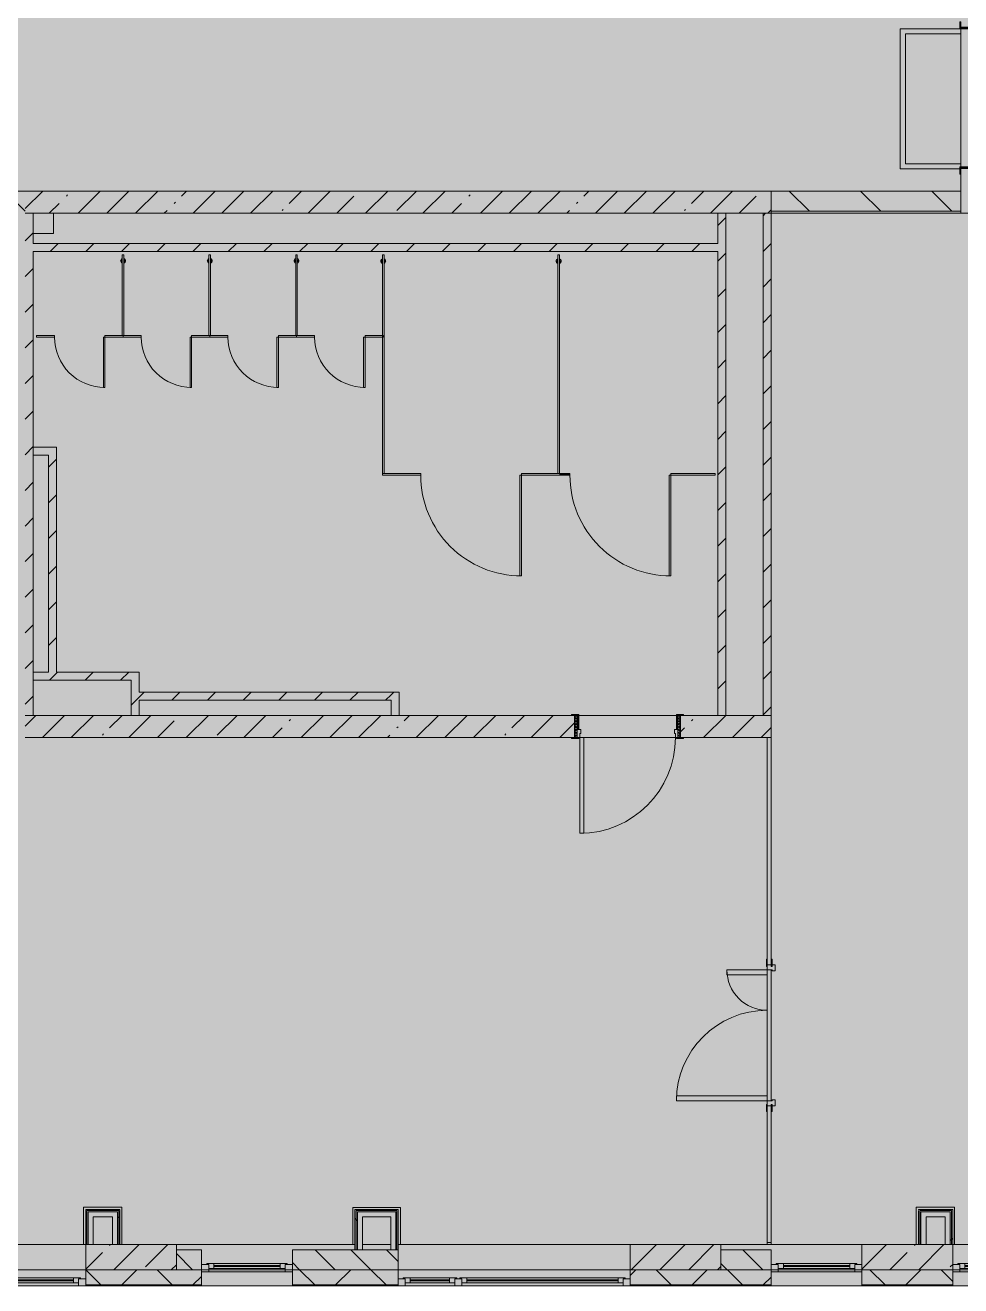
# Model space of a CAD drawing. Header units: millimetres. Extents: x 81663 to 277412, y -8553 to 29000.
# Drawn here: x 260158 to 269438, y -258 to 12246 of the extents above; entities that cross this region are included whole.
import ezdxf

# ---------------------------------------------------------------- set-up
doc = ezdxf.new("R2010")
doc.units = ezdxf.units.MM
doc.layers.add('A-DETL-GENF-2', color=7, linetype='Continuous', lineweight=9, true_color=0xc0c0c0, transparency=0.4)
for name, color, linetype, lineweight, true_color in [('A-DOOR-1', 7, 'Continuous', 5, 0xb7b7b7), ('A-DOOR-2', 7, 'Continuous', 5, 0xe2e2e2), ('A-DOOR-3', 7, 'Continuous', 5, 0xaaaaaa), ('A-DOOR-4', 7, 'Continuous', 5, 0x737373), ('A-DOOR-FRAM-1', 7, 'Continuous', 5, 0xe2e2e2), ('A-DOOR-FRAM-2', 7, 'Continuous', 5, 0xb7b7b7), ('A-DOOR-FRAM-3', 7, 'Continuous', 5, 0xaaaaaa), ('A-FLOR-3', 7, 'Continuous', 5, 0xb7b7b7), ('A-GENM-1', 7, 'Continuous', 5, 0x737373), ('A-GENM-2', 7, 'Continuous', 5, 0xe2ddcd), ('A-GLAZ-1', 7, 'Continuous', 5, 0x737373), ('A-WALL-5', 7, 'Continuous', 5, 0x737373), ('A-WALL-6', 7, 'Continuous', 9, 0x737373), ('I-WALL-1', 7, 'Continuous', 5, 0xe7e7e7), ('I-WALL-2', 7, 'Continuous', 9, 0xe7e7e7), ('I-WALL-4', 7, 'Continuous', 5, 0x737373), ('S-COLS-2', 7, 'Continuous', 5, 0x737373)]:
    doc.layers.add(name, color=color, linetype=linetype, lineweight=lineweight, true_color=true_color)
for name, color, linetype, lineweight in [('A-WALL-4', 7, 'Continuous', 5), ('I-WALL-3', 7, 'Continuous', 5), ('S-COLS-1', 7, 'Continuous', 5)]:
    doc.layers.add(name, color=color, linetype=linetype, lineweight=lineweight)
pattern_1 = [(45, (148228.23, 0), (-176.7767, 176.7767), [])]
pattern_2 = [(45, (148228.23, 0), (-285.1231, 285.1231), []), (45, (148513.35, 0), (-285.1231, 285.1231), [504.031, -100.806, 16.764, -84.042])]
pattern_3 = [(45, (148228.2, 0), (-530.33, 530.33), []), (135, (148228.2, 0), (-530.33, -530.33), [])]

# ---------------------------------------------------------------- blocks, each defined once
blk = doc.blocks.new('120_Окно_СКБ_1Ст - 120_Окно_СКБ_1Ст 900х2500_h_ с форточкой-22876038-2_5_3_птичка')
at = {"layer": 'A-GLAZ-1'}
for p, q in [((-450, -127), (-450, -57)), ((-450, -57), (-380, -57)), ((450, -57), (-450, -57)), ((-380, -57), (-380, -127)), ((380, -87), (-380, -87)), ((-380, -87), (-380, -127)), ((-330, -137), (-330, -87)), ((-330, -107), (330, -107)), ((330, -117), (-330, -117)), ((330, -137), (330, -87)), ((380, -127), (380, -57)), ((380, -57), (450, -57)), ((380, -127), (380, -87)), ((450, -57), (450, -127)), ((-380, -127), (-450, -127)), ((-450, -127), (-400, -127)), ((-380, -127), (-400, -127)), ((-400, -127), (-400, -137)), ((-400, -137), (400, -137)), ((400, -137), (-400, -137)), ((450, -127), (380, -127)), ((400, -127), (380, -127)), ((400, -127), (450, -127)), ((400, -137), (400, -127))]:
    blk.add_line(p, q, dxfattribs=at)
blk = doc.blocks.new('110_Дверь_СКБ_2Ст - Д-1_л_Лестничная клетка EIS60 2-32142534-2_5_3_птичка')
at = {"layer": 'A-DOOR-2'}
for points in [[(662, 110), (662, 1010), (612, 1010), (612, 110)], [(-588, 510), (-638, 510), (-638, 110), (-588, 110), (-588, 433)], [(712, 30), (698, 30), (698, -110), (712, -110), (712, -31)]]:
    blk.add_hatch(color=256, dxfattribs=at).paths.add_polyline_path(points)
h = blk.add_hatch(color=256, dxfattribs=at)
h.paths.add_polyline_path([(712, 110), (662, 110), (662, 60), (652, 60), (652, 30), (712, 30)])
h.paths.add_polyline_path([(-628, 30), (-628, 60), (-638, 60), (-638, 110), (-688, 110), (-688, 30)])
at = {"layer": 'A-DOOR-FRAM-1'}
for points in [[(-672, 110), (-672, 118), (-743, 118), (-743, 110)], [(-672, 30), (-688, 30), (-688, -110), (-672, -110), (-672, -31)], [(768, 110), (768, 118), (698, 118), (698, 110)], [(-672, -110), (-743, -110), (-743, -118), (-672, -118)], [(768, -118), (768, -110), (698, -110), (698, -118)]]:
    blk.add_hatch(color=256, dxfattribs=at).paths.add_polyline_path(points)
at = {"layer": 'A-DOOR-1'}
for p, q in [((662, 1010), (612, 1010)), ((612, 1010), (612, 110)), ((662, 110), (662, 1010)), ((-638, 510), (-638, 110)), ((-588, 510), (-638, 510)), ((-588, 110), (-588, 510)), ((-638, 110), (-588, 110)), ((612, 110), (662, 110))]:
    blk.add_line(p, q, dxfattribs=at)
for centre, radius, start, end in [((662, 110), 900, 90, 180), ((-638, 110), 400, 360, 90)]:
    blk.add_arc(centre, radius, start, end, dxfattribs=at)
at = {"layer": 'A-DOOR-FRAM-2'}
for p, q in [((-672, 118), (-743, 118)), ((-743, 118), (-743, 110)), ((-743, 110), (-672, 110)), ((-638, 110), (-688, 110)), ((-688, 110), (-688, 30)), ((-688, 30), (-628, 30)), ((-672, 30), (-688, 30)), ((-688, 30), (-688, -110)), ((-672, 110), (-672, 118)), ((-672, -110), (-672, 30)), ((-638, 60), (-638, 110)), ((-628, 60), (-638, 60)), ((-628, 30), (-628, 60)), ((662, 60), (652, 60)), ((652, 60), (652, 30)), ((652, 30), (712, 30)), ((662, 110), (662, 60)), ((712, 110), (662, 110)), ((768, 118), (698, 118)), ((698, 118), (698, 110)), ((698, 110), (768, 110)), ((712, 30), (698, 30)), ((698, 30), (698, -110)), ((712, 30), (712, 110)), ((712, -110), (712, 30)), ((768, 110), (768, 118)), ((-672, -110), (-743, -110)), ((-743, -110), (-743, -118)), ((-743, -118), (-672, -118)), ((-688, -110), (-672, -110)), ((-672, -118), (-672, -110)), ((698, -110), (712, -110)), ((768, -110), (698, -110)), ((698, -110), (698, -118)), ((698, -118), (768, -118)), ((768, -118), (768, -110))]:
    blk.add_line(p, q, dxfattribs=at)
blk = doc.blocks.new('120_Окно_СКБ_2Ст_Фрамуга сверху - 120_Окно_СКБ_2Ст_2300х2500_h_ ДОО-22877051-2_5_3_птичка')
at = {"layer": 'A-GLAZ-1'}
for p, q in [((-1150, 13), (-1150, 83)), ((-1150, 83), (-1080, 83)), ((1150, 83), (-1150, 83)), ((-1080, 13), (-1150, 13)), ((-1150, 13), (-1100, 13)), ((-1080, 13), (-1100, 13)), ((-1100, 13), (-1100, 3)), ((-1100, 3), (540, 3)), ((540, 3), (-1100, 3)), ((-1080, 83), (-1080, 13)), ((-1080, 83), (1080, 83)), ((520, 53), (-1080, 53)), ((-1080, 53), (-1080, 13)), ((-1030, 3), (-1030, 53)), ((-1030, 33), (470, 33)), ((470, 23), (-1030, 23)), ((470, 3), (470, 53)), ((520, 13), (520, 83)), ((520, 83), (590, 83)), ((520, 13), (520, 53)), ((590, 13), (520, 13)), ((540, 13), (520, 13)), ((540, 13), (570, 13)), ((540, 13), (570, 13)), ((540, 3), (540, 13)), ((590, 13), (570, 13)), ((570, 13), (570, 3)), ((570, 3), (1100, 3)), ((1100, 3), (570, 3)), ((590, 83), (590, 13)), ((1080, 53), (590, 53)), ((590, 53), (590, 13)), ((640, 3), (640, 53)), ((640, 33), (1030, 33)), ((1030, 23), (640, 23)), ((1030, 3), (1030, 53)), ((1080, 13), (1080, 83)), ((1080, 83), (1150, 83)), ((1080, 13), (1080, 53)), ((1150, 13), (1080, 13)), ((1100, 13), (1080, 13)), ((1100, 13), (1150, 13)), ((1100, 3), (1100, 13)), ((1150, 83), (1150, 13))]:
    blk.add_line(p, q, dxfattribs=at)
blk = doc.blocks.new('120_Окно_СКБ_1Ст - 120_Окно_СКБ_1Ст 900х2500_h_ с форточкой-22876796-2_5_3_птичка')
at = {"layer": 'A-GLAZ-1'}
for p, q in [((-450, -127), (-450, -57)), ((-450, -57), (-380, -57)), ((450, -57), (-450, -57)), ((-380, -57), (-380, -127)), ((380, -87), (-380, -87)), ((-380, -87), (-380, -127)), ((-330, -137), (-330, -87)), ((-330, -107), (330, -107)), ((330, -117), (-330, -117)), ((330, -137), (330, -87)), ((380, -127), (380, -57)), ((380, -57), (450, -57)), ((380, -127), (380, -87)), ((450, -57), (450, -127)), ((-380, -127), (-450, -127)), ((-450, -127), (-400, -127)), ((-380, -127), (-400, -127)), ((-400, -127), (-400, -137)), ((-400, -137), (400, -137)), ((400, -137), (-400, -137)), ((450, -127), (380, -127)), ((400, -127), (380, -127)), ((400, -127), (450, -127)), ((400, -137), (400, -127))]:
    blk.add_line(p, q, dxfattribs=at)
blk = doc.blocks.new('110_Дверь_СКБ_1Ст_Внутренняя1 - Д-7а_л__950x2100h_Туалет-V67-2_5_3_птичка')
at = {"layer": 'A-DOOR-2'}
h = blk.add_hatch(color=256, dxfattribs=at)
h.paths.add_polyline_path([(487.5, 110), (487.5, 70), (477.5, 70), (477.5, 30), (512.5, 30), (512.5, 110)])
h.paths.add_polyline_path([(-462.5, 110), (-487.5, 110), (-487.5, 30), (-452.5, 30), (-452.5, 70), (-462.5, 70)])
at = {"layer": 'A-DOOR-3'}
h = blk.add_hatch(dxfattribs=at)
h.set_pattern_fill('FP_97', color=256, style=0, pattern_type=2)
h.set_pattern_definition([(135, (1776.41, 174.685), (-14.14214, -14.14214), []), (225, (1776.41, 174.685), (14.14214, -14.14214), [])])
h.paths.add_polyline_path([(537.5, 110), (512.5, 110), (512.5, -110), (537.5, -110)])
at = {"layer": 'A-DOOR-FRAM-1'}
for points in [[(447.5, 1060), (447.5, 110), (487.5, 110), (487.5, 1060)], [(-542.5, 118), (-542.5, 110), (-472.5, 110), (-472.5, 118)], [(-472.5, 30), (-487.5, 30), (-487.5, -110), (-472.5, -110)], [(567.5, 118), (497.5, 118), (497.5, 110), (567.5, 110)], [(512.5, 30), (497.5, 30), (497.5, -110), (512.5, -110)], [(-542.5, -110), (-542.5, -118), (-472.5, -118), (-472.5, -110)], [(567.5, -110), (497.5, -110), (497.5, -118), (567.5, -118)]]:
    blk.add_hatch(color=256, dxfattribs=at).paths.add_polyline_path(points)
at = {"layer": 'A-DOOR-FRAM-3'}
h = blk.add_hatch(dxfattribs=at)
h.set_pattern_fill('FP_98', color=256, style=0, pattern_type=2)
h.set_pattern_definition([(45, (-346.384, 174.685), (-14.1421, 14.1421), []), (135, (-346.384, 174.685), (-14.1421, -14.1421), [])])
h.paths.add_polyline_path([(-487.5, 110), (-512.5, 110), (-512.5, -110), (-487.5, -110)])
at = {"layer": 'A-DOOR-1'}
for p, q in [((487.5, 1060), (447.5, 1060)), ((447.5, 1060), (447.5, 110)), ((487.5, 110), (487.5, 1060)), ((447.5, 110), (487.5, 110))]:
    blk.add_line(p, q, dxfattribs=at)
blk.add_arc((487.5, 110), 950, 90, 180, dxfattribs=at)
at = {"layer": 'A-DOOR-FRAM-2'}
for p, q in [((-472.5, 118), (-542.5, 118)), ((-542.5, 118), (-542.5, 110)), ((-542.5, 110), (-472.5, 110)), ((-487.5, 110), (-512.5, 110)), ((-512.5, 110), (-512.5, -110)), ((-462.5, 110), (-487.5, 110)), ((-487.5, 110), (-487.5, 30)), ((-487.5, -110), (-487.5, 110)), ((-472.5, 110), (-487.5, 110)), ((-487.5, 110), (-487.5, 109)), ((-487.5, 109), (-472.5, 109)), ((-487.5, 30), (-452.5, 30)), ((-472.5, 30), (-487.5, 30)), ((-487.5, 30), (-487.5, -110)), ((-472.5, 110), (-472.5, 118)), ((-472.5, 109), (-472.5, 110)), ((-472.5, -110), (-472.5, 30)), ((-462.5, 70), (-462.5, 110)), ((-452.5, 70), (-462.5, 70)), ((-452.5, 30), (-452.5, 70)), ((487.5, 70), (477.5, 70)), ((477.5, 70), (477.5, 30)), ((477.5, 30), (512.5, 30)), ((487.5, 110), (487.5, 70)), ((512.5, 110), (487.5, 110)), ((567.5, 118), (497.5, 118)), ((497.5, 118), (497.5, 110)), ((512.5, 110), (497.5, 110)), ((497.5, 110), (497.5, 109)), ((497.5, 110), (567.5, 110)), ((497.5, 109), (512.5, 109)), ((512.5, 30), (497.5, 30)), ((497.5, 30), (497.5, -110)), ((512.5, 30), (512.5, 110)), ((537.5, 110), (512.5, 110)), ((512.5, 110), (512.5, -110)), ((512.5, 109), (512.5, 110)), ((512.5, -110), (512.5, 30)), ((537.5, -110), (537.5, 110)), ((567.5, 110), (567.5, 118)), ((-472.5, -110), (-542.5, -110)), ((-542.5, -110), (-542.5, -118)), ((-542.5, -118), (-472.5, -118)), ((-512.5, -110), (-487.5, -110)), ((-487.5, -110), (-472.5, -110)), ((-472.5, -118), (-472.5, -110)), ((497.5, -110), (512.5, -110)), ((567.5, -110), (497.5, -110)), ((497.5, -110), (497.5, -118)), ((497.5, -118), (567.5, -118)), ((512.5, -110), (537.5, -110)), ((567.5, -118), (567.5, -110))]:
    blk.add_line(p, q, dxfattribs=at)
blk = doc.blocks.new('131_Сантехническая перегородка_Дверь 5 - СД-1-V150-2_5_3_птичка')
at = {"layer": 'A-GENM-2'}
for points in [[(70, 8), (70, -8), (250, -8), (250, 8)], [(750, 8), (750, -8), (930, -8), (930, 8)]]:
    blk.add_hatch(color=256, dxfattribs=at).paths.add_polyline_path(points)
at = {"layer": 'A-DOOR-4'}
for p, q in [((266, 508), (250, 508)), ((250, 8), (250, 508)), ((266, 8), (266, 508)), ((266, 8), (250, 8))]:
    blk.add_line(p, q, dxfattribs=at)
blk.add_arc((250, 8), 500, 360, 90, dxfattribs=at)
at = {"layer": 'A-GENM-1'}
for p, q in [((250, 8), (70, 8)), ((70, 8), (70, -8)), ((250, -8), (250, 8)), ((930, 8), (750, 8)), ((750, 8), (750, -8)), ((930, -8), (930, 8)), ((70, -8), (250, -8)), ((750, -8), (930, -8))]:
    blk.add_line(p, q, dxfattribs=at)
blk = doc.blocks.new('131_Сантехническая перегородка 6 - СП-1-V148-2_5_3_птичка')
at = {"layer": 'A-GENM-2'}
blk.add_hatch(color=256, dxfattribs=at).paths.add_polyline_path([(800, 8), (0, 8), (0, -8), (800, -8)])
at = {"layer": 'A-GENM-1'}
for p, q in [((800, 8), (0, 8)), ((0, 8), (0, -8)), ((800, -8), (800, 8)), ((0, -8), (800, -8))]:
    blk.add_line(p, q, dxfattribs=at)
at = {"layer": 'A-GENM-1', "flags": 128}
for points in [[(71, 8), (71, 9), (71, 9), (70, 9), (70, 10), (70, 10), (69, 11), (69, 11), (68, 12), (68, 12), (67, 12), (67, 13), (66, 13), (66, 13), (65, 14), (65, 14), (64, 14), (64, 14), (63, 14), (62, 15), (62, 15), (61, 15), (61, 15), (60, 15), (59, 15), (59, 15), (58, 15), (58, 15), (57, 15), (56, 15), (56, 15), (55, 15), (55, 15), (54, 14), (54, 14), (53, 14), (52, 14), (52, 13), (51, 13), (51, 13), (50, 13), (50, 12), (49, 12), (49, 11), (48, 11), (48, 11), (48, 10), (47, 10), (47, 9), (46, 9), (46, 8), (46, 8)], [(46, -8), (46, -9), (47, -9), (47, -9), (47, -10), (48, -10), (48, -11), (49, -11), (49, -12), (50, -12), (50, -12), (51, -13), (51, -13), (52, -13), (52, -14), (53, -14), (53, -14), (54, -14), (54, -14), (55, -15), (56, -15), (56, -15), (57, -15), (57, -15), (58, -15), (59, -15), (59, -15), (60, -15), (60, -15), (61, -15), (62, -15), (62, -15), (63, -15), (63, -14), (64, -14), (64, -14), (65, -14), (66, -13), (66, -13), (67, -13), (67, -13), (68, -12), (68, -12), (69, -11), (69, -11), (69, -11), (70, -10), (70, -10), (71, -9), (71, -9), (71, -8), (71, -8)]]:
    blk.add_lwpolyline(points, dxfattribs=at)
at = {"layer": 'A-GENM-1'}
for radius, start, end in [(24.6, 19.9113, 160.0887), (17.6, 45, 135), (17.6, 45, 135), (15.1, 45, 135), (24.6, 199.9113, 340.0887), (17.6, 225, 315), (17.6, 225, 315), (15.1, 225, 315)]:
    blk.add_arc((59, 0), radius, start, end, dxfattribs=at)
blk = doc.blocks.new('131_Сантехническая перегородка 7 - СП-1-V147-2_5_3_птичка')
at = {"layer": 'A-GENM-2'}
blk.add_hatch(color=256, dxfattribs=at).paths.add_polyline_path([(2166, 8), (-4, 8), (-4, -8), (2166, -8)])
at = {"layer": 'A-GENM-1'}
for p, q in [((2166, 8), (-4, 8)), ((-4, 8), (-4, -8)), ((2166, -8), (2166, 8)), ((-4, -8), (2166, -8))]:
    blk.add_line(p, q, dxfattribs=at)
at = {"layer": 'A-GENM-1', "flags": 128}
for points in [[(71, 8), (71, 9), (71, 9), (70, 9), (70, 10), (70, 10), (69, 11), (69, 11), (68, 12), (68, 12), (67, 12), (67, 13), (66, 13), (66, 13), (65, 14), (65, 14), (64, 14), (64, 14), (63, 14), (62, 15), (62, 15), (61, 15), (61, 15), (60, 15), (59, 15), (59, 15), (58, 15), (58, 15), (57, 15), (56, 15), (56, 15), (55, 15), (55, 15), (54, 14), (54, 14), (53, 14), (52, 14), (52, 13), (51, 13), (51, 13), (50, 13), (50, 12), (49, 12), (49, 11), (48, 11), (48, 11), (48, 10), (47, 10), (47, 9), (46, 9), (46, 8), (46, 8)], [(46, -8), (46, -9), (47, -9), (47, -9), (47, -10), (48, -10), (48, -11), (49, -11), (49, -12), (50, -12), (50, -12), (51, -13), (51, -13), (52, -13), (52, -14), (53, -14), (53, -14), (54, -14), (54, -14), (55, -15), (56, -15), (56, -15), (57, -15), (57, -15), (58, -15), (59, -15), (59, -15), (60, -15), (60, -15), (61, -15), (62, -15), (62, -15), (63, -15), (63, -14), (64, -14), (64, -14), (65, -14), (66, -13), (66, -13), (67, -13), (67, -13), (68, -12), (68, -12), (69, -11), (69, -11), (69, -11), (70, -10), (70, -10), (71, -9), (71, -9), (71, -8), (71, -8)]]:
    blk.add_lwpolyline(points, dxfattribs=at)
at = {"layer": 'A-GENM-1'}
for radius, start, end in [(24.6, 19.9113, 160.0887), (17.6, 45, 135), (17.6, 45, 135), (15.1, 45, 135), (24.6, 199.9113, 340.0887), (17.6, 225, 315), (17.6, 225, 315), (15.1, 225, 315)]:
    blk.add_arc((59, 0), radius, start, end, dxfattribs=at)
blk = doc.blocks.new('131_Сантехническая перегородка_Дверь МГН - СД-1-V149-2_5_3_птичка')
at = {"layer": 'A-GENM-2'}
for points in [[(-370, 8), (-370, -8), (10, -8), (10, 8)], [(1010, 8), (1010, -8), (1390, -8), (1390, 8)]]:
    blk.add_hatch(color=256, dxfattribs=at).paths.add_polyline_path(points)
at = {"layer": 'A-DOOR-4'}
for p, q in [((10, 1008), (26, 1008)), ((10, 8), (10, 1008)), ((26, 8), (26, 1008)), ((10, 8), (26, 8))]:
    blk.add_line(p, q, dxfattribs=at)
blk.add_arc((10, 8), 1000, 360, 90, dxfattribs=at)
at = {"layer": 'A-GENM-1'}
for p, q in [((10, 8), (-370, 8)), ((-370, 8), (-370, -8)), ((10, -8), (10, 8)), ((1390, 8), (1010, 8)), ((1010, 8), (1010, -8)), ((1390, -8), (1390, 8)), ((-370, -8), (10, -8)), ((1010, -8), (1390, -8))]:
    blk.add_line(p, q, dxfattribs=at)
blk = doc.blocks.new('131_Сантехническая перегородка_Дверь МГН 2 - СД-1-V151-2_5_3_птичка')
at = {"layer": 'A-GENM-2'}
for points in [[(10, 8), (-430, 8), (-430, -8), (10, -8)], [(1010, 8), (1010, -8), (1110, -8), (1110, 8)]]:
    blk.add_hatch(color=256, dxfattribs=at).paths.add_polyline_path(points)
at = {"layer": 'A-DOOR-4'}
for p, q in [((10, 1008), (26, 1008)), ((10, 8), (10, 1008)), ((26, 8), (26, 1008)), ((10, 8), (26, 8))]:
    blk.add_line(p, q, dxfattribs=at)
blk.add_arc((10, 8), 1000, 360, 90, dxfattribs=at)
at = {"layer": 'A-GENM-1'}
for p, q in [((10, 8), (-430, 8)), ((-430, 8), (-430, -8)), ((10, -8), (10, 8)), ((1110, 8), (1010, 8)), ((1010, 8), (1010, -8)), ((1110, -8), (1110, 8)), ((-430, -8), (10, -8)), ((1010, -8), (1110, -8))]:
    blk.add_line(p, q, dxfattribs=at)
blk = doc.blocks.new('110_Дверь_СКБ_2Ст - Д-5_п__в составе перегородки _не входит в спец__-32680317-2_5_3_птичка')
at = {"layer": 'A-DOOR-2'}
h = blk.add_hatch(color=256, dxfattribs=at)
h.paths.add_polyline_path([(712, -20), (712, 60), (652, 60), (652, 30), (662, 30), (662, -20)])
h.paths.add_polyline_path([(-628, 60), (-688, 60), (-688, -20), (-638, -20), (-638, 30), (-628, 30)])
for points in [[(-588, -420), (-588, -20), (-638, -20), (-638, -420)], [(662, -20), (612, -20), (612, -920), (662, -920)]]:
    blk.add_hatch(color=256, dxfattribs=at).paths.add_polyline_path(points)
at = {"layer": 'A-DOOR-FRAM-1'}
for points in [[(-672, 28), (-743, 28), (-743, 20), (-672, 20)], [(768, 28), (698, 28), (698, 20), (768, 20)], [(-672, -20), (-743, -20), (-743, -28), (-672, -28)], [(768, -20), (698, -20), (698, -28), (768, -28)]]:
    blk.add_hatch(color=256, dxfattribs=at).paths.add_polyline_path(points)
at = {"layer": 'A-DOOR-1'}
for p, q in [((-638, -20), (-588, -20)), ((-638, -420), (-638, -20)), ((-588, -20), (-588, -420)), ((612, -20), (662, -20)), ((612, -920), (612, -20)), ((662, -20), (662, -920)), ((-588, -420), (-638, -420)), ((662, -920), (612, -920))]:
    blk.add_line(p, q, dxfattribs=at)
for centre, radius, start, end in [((-638, -20), 400, 270, 0), ((662, -20), 900, 180, 270)]:
    blk.add_arc(centre, radius, start, end, dxfattribs=at)
at = {"layer": 'A-DOOR-FRAM-2'}
for p, q in [((-743, 28), (-672, 28)), ((-743, 20), (-743, 28)), ((-672, 20), (-743, 20)), ((-688, 60), (-628, 60)), ((-688, -20), (-688, 60)), ((-688, 20), (-672, 20)), ((-688, 19), (-688, 20)), ((-672, 19), (-688, 19)), ((-672, 28), (-672, 20)), ((-672, 20), (-672, 19)), ((-638, 30), (-638, -20)), ((-628, 30), (-638, 30)), ((-628, 60), (-628, 30)), ((652, 60), (712, 60)), ((652, 30), (652, 60)), ((662, 30), (652, 30)), ((662, -20), (662, 30)), ((698, 20), (698, 28)), ((698, 28), (768, 28)), ((698, 19), (698, 20)), ((698, 20), (712, 20)), ((768, 20), (698, 20)), ((712, 19), (698, 19)), ((712, 60), (712, -20)), ((712, 20), (712, 19)), ((768, 28), (768, 20)), ((-743, -20), (-672, -20)), ((-743, -28), (-743, -20)), ((-672, -28), (-743, -28)), ((-638, -20), (-688, -20)), ((-672, -20), (-672, -28)), ((712, -20), (662, -20)), ((698, -28), (698, -20)), ((698, -20), (768, -20)), ((768, -28), (698, -28)), ((768, -20), (768, -28))]:
    blk.add_line(p, q, dxfattribs=at)

msp = doc.modelspace()

# ---------------------------------------------------------------- hatches: boundary and pattern name
at = {"layer": 'A-DETL-GENF-2'}
msp.add_hatch(color=256, dxfattribs=at).paths.add_polyline_path([(270445.2, -258), (273466.2, -258), (273466.2, 21558), (241536.2, 21558), (241536.2, 27348), (233088.2, 27348), (233088.2, 5750), (237430.2, 5750), (237430.2, -258), (269517.7, -258)])
at = {"layer": 'A-WALL-4'}
h = msp.add_hatch(dxfattribs=at)
h.set_pattern_fill('FP_58', color=256, style=0, pattern_type=2)
h.set_pattern_definition([(135, (148228.23, 0), (-176.7767, -176.7767), [])])
h.paths.add_polyline_path([(271058.2, -100), (271058.2, 100), (270258.2, 100), (270258.2, -100), (270445.2, -100)])
h.paths.add_polyline_path([(257459.9, -100), (258458.2, -100), (258458.2, 100), (257158.2, 100), (257158.2, -100)])
h.paths.add_polyline_path([(267198.9, -100), (267558.2, -100), (267558.2, 100), (267058.2, 100), (267058.2, -100)])
h.paths.add_polyline_path([(261908.2, -100), (261908.2, 100), (261658.2, 100), (261658.2, -100)])
h.paths.add_polyline_path([(262808.2, -100), (263858.2, -100), (263858.2, 100), (262808.2, 100)])
h.paths.add_polyline_path([(252008.2, -100), (253058.2, -100), (253058.2, 100), (252008.2, 100)])
h.paths.add_polyline_path([(249058.2, -100), (249958.2, -100), (249958.2, 100), (249058.2, 100)])
h.paths.add_polyline_path([(247258.2, -100), (247257.2, 100), (243908.2, 100), (243908.2, -100), (247257.2, -100)])
h.paths.add_polyline_path([(243008.2, -100), (243008.2, 100), (242758.2, 100), (242758.2, -100)])
h.paths.add_polyline_path([(250967.3, -100), (251108.2, -100), (251108.2, 100), (250858.2, 100), (250858.2, -100)])
h.paths.add_polyline_path([(240958.2, -100), (240958.2, 100), (240158.2, 100), (240158.2, -100), (240764.5, -100)])
h = msp.add_hatch(dxfattribs=at)
h.set_pattern_fill('FP_48', color=256, style=0, pattern_type=2)
h.set_pattern_definition([(45, (148228.23, 0), (-353.5534, 353.5534), []), (135, (148228.23, 0), (-353.5534, -353.5534), [])])
h.paths.add_polyline_path([(268458.2, -250), (269358.2, -250), (269358.2, -100), (268458.2, -100)])
h.paths.add_polyline_path([(270258.2, -250), (271058.2, -250), (271058.2, -100), (270258.2, -100)])
h.paths.add_polyline_path([(273227.7, -250), (273308.2, -250), (273308.2, -100), (271958.2, -100), (271958.2, -250), (272300.2, -250)])
h.paths.add_polyline_path([(255604.9, -250), (256258.2, -250), (256258.2, -100), (255358.2, -100), (255358.2, -250)])
h.paths.add_polyline_path([(261908.2, -250), (261908.2, -100), (260758.2, -100), (260758.2, -250), (261170, -250)])
h.paths.add_polyline_path([(263858.2, -250), (263858.2, -100), (262808.2, -100), (262808.2, -250), (263025, -250)])
h.paths.add_polyline_path([(257158.2, -250), (258458.2, -250), (258458.2, -100), (257158.2, -100)])
h.paths.add_polyline_path([(266158.2, -250), (267558.2, -250), (267558.2, -100), (266158.2, -100)])
h.paths.add_polyline_path([(250967.3, -250), (251108.2, -250), (251108.2, -100), (249058.2, -100), (249058.2, -250), (250039.7, -250)])
h.paths.add_polyline_path([(252008.2, -250), (253058.2, -250), (253058.2, -100), (252008.2, -100)])
h.paths.add_polyline_path([(247258.2, -250), (248158.2, -250), (248158.2, -100), (243908.2, -100), (243908.2, -250), (247257.2, -250)])
h.paths.add_polyline_path([(241858.2, -250), (243008.2, -250), (243008.2, -100), (241858.2, -100)])
h.paths.add_polyline_path([(240300.8, -250), (240958.2, -250), (240958.2, -100), (240158.2, -100), (240158.2, -250)])
h.paths.add_polyline_path([(239258.2, -250), (239258.2, -100), (237438.2, -100), (237438.2, -250), (237982, -250)])
at = {"layer": 'I-WALL-1'}
for points in [[(260783.2, 150), (260833.2, 150), (260833.2, 475), (260783.2, 475), (260783.2, 230.5)], [(261023.2, 425), (261073.2, 425), (261073.2, 475), (260833.2, 475), (260833.2, 425)], [(261073.2, 150), (261073.2, 425), (261023.2, 425), (261023.2, 150)], [(263453.2, 100), (263503.2, 100), (263503.2, 475), (263453.2, 475), (263453.2, 230.5)], [(263783.2, 425), (263833.2, 425), (263833.2, 475), (263503.2, 475), (263503.2, 425)], [(263833.2, 100), (263833.2, 425), (263783.2, 425), (263783.2, 100)]]:
    msp.add_hatch(color=256, dxfattribs=at).paths.add_polyline_path(points)
at = {"layer": 'I-WALL-2'}
for points in [[(269053.9, 425), (269283.2, 425), (269283.2, 475), (269043.2, 475), (269043.2, 425)], [(269093.2, 150), (269093.2, 425), (269043.2, 425), (269043.2, 150), (269053.9, 150)], [(269283.2, 150), (269333.2, 150), (269333.2, 475), (269283.2, 475), (269283.2, 230.5)]]:
    msp.add_hatch(color=256, dxfattribs=at).paths.add_polyline_path(points)
at = {"layer": 'I-WALL-3'}
h = msp.add_hatch(dxfattribs=at)
h.set_pattern_fill('FP_59', color=256, style=0, pattern_type=2)
h.set_pattern_definition([(135, (148228.23, 0), (-353.5534, -353.5534), [])])
h.paths.add_polyline_path([(269438.2, 10400), (269438.2, 10600), (267558.2, 10600), (267558.2, 10400), (267662.6, 10400)])
h.paths.add_polyline_path([(257867.1, 10400), (258458.2, 10400), (258458.2, 10600), (257333.2, 10600), (257333.2, 10400), (257459.9, 10400)])
h.paths.add_polyline_path([(255933.2, 10400), (255933.2, 10600), (255578.2, 10600), (255578.2, 10400), (255878.2, 10400)])
h.paths.add_polyline_path([(259778.7, 10400), (260158.2, 10400), (260158.2, 10600), (259408.2, 10600), (259408.2, 10400), (259438.2, 10400)])
h = msp.add_hatch(dxfattribs=at)
h.set_pattern_fill('FP_56', color=256, style=0, pattern_type=2)
h.set_pattern_definition(pattern_2)
h.paths.add_polyline_path([(267478.2, 10380), (267558.2, 10380), (267558.2, 10600), (260158.2, 10600), (260158.2, 10380), (263952.5, 10380)])
h = msp.add_hatch(dxfattribs=at)
h.set_pattern_fill('FP_60', color=256, style=0, pattern_type=2)
h.set_pattern_definition(pattern_1)
h.paths.add_polyline_path([(260238.2, 5400), (260238.2, 10380), (260158.2, 10380), (260158.2, 5400)])
h = msp.add_hatch(dxfattribs=at)
h.set_pattern_fill('FP_60', color=256, style=0, pattern_type=2)
h.set_pattern_definition(pattern_1)
h.paths.add_polyline_path([(267028.2, 5400), (267108.2, 5400), (267108.2, 10380), (267028.2, 10380), (267028.2, 5436.5)])
h = msp.add_hatch(dxfattribs=at)
h.set_pattern_fill('FP_60', color=256, style=0, pattern_type=2)
h.set_pattern_definition(pattern_1)
h.paths.add_polyline_path([(267558.2, 5400), (267558.2, 10380), (267478.2, 10380), (267478.2, 5400)])
h = msp.add_hatch(dxfattribs=at)
h.set_pattern_fill('FP_60', color=256, style=0, pattern_type=2)
h.set_pattern_definition(pattern_1)
h.paths.add_polyline_path([(260238.2, 10000), (267028.2, 10000), (267028.2, 10080), (260238.2, 10080), (260238.2, 10064.1)])
h = msp.add_hatch(dxfattribs=at)
h.set_pattern_fill('FP_60', color=256, style=0, pattern_type=2)
h.set_pattern_definition(pattern_1)
h.paths.add_polyline_path([(260468.2, 5830), (260468.2, 7980), (260388.2, 7980), (260388.2, 5830)])
h = msp.add_hatch(dxfattribs=at)
h.set_pattern_fill('FP_60', color=256, style=0, pattern_type=2)
h.set_pattern_definition(pattern_1)
h.paths.add_polyline_path([(257978.2, 6620), (258508.2, 6620), (258508.2, 6700), (257978.2, 6700)])
h.paths.add_polyline_path([(259458.2, 6620), (260158.2, 6620), (260158.2, 6700), (259458.2, 6700)])
h = msp.add_hatch(dxfattribs=at)
h.set_pattern_fill('FP_60', color=256, style=0, pattern_type=2)
h.set_pattern_definition(pattern_1)
h.paths.add_polyline_path([(260242.5, 5750), (261208.2, 5750), (261208.2, 5830), (260238.2, 5830), (260238.2, 5750)])
h = msp.add_hatch(dxfattribs=at)
h.set_pattern_fill('FP_60', color=256, style=0, pattern_type=2)
h.set_pattern_definition(pattern_1)
h.paths.add_polyline_path([(261208.2, 5400), (261288.2, 5400), (261288.2, 5830), (261208.2, 5830), (261208.2, 5750)])
h = msp.add_hatch(dxfattribs=at)
h.set_pattern_fill('FP_60', color=256, style=0, pattern_type=2)
h.set_pattern_definition(pattern_1)
h.paths.add_polyline_path([(263788.2, 5550), (263788.2, 5630), (261288.2, 5630), (261288.2, 5550)])
h = msp.add_hatch(dxfattribs=at)
h.set_pattern_fill('FP_60', color=256, style=0, pattern_type=2)
h.set_pattern_definition(pattern_1)
h.paths.add_polyline_path([(263868.2, 5400), (263868.2, 5630), (263788.2, 5630), (263788.2, 5400)])
h = msp.add_hatch(dxfattribs=at)
h.set_pattern_fill('FP_56', color=256, style=0, pattern_type=2)
h.set_pattern_definition(pattern_2)
h.paths.add_polyline_path([(267558.2, 5180), (267558.2, 5400), (266658.2, 5400), (266658.2, 5180), (267518.2, 5180)])
h.paths.add_polyline_path([(260158.2, 5180), (265608.2, 5180), (265608.2, 5400), (260158.2, 5400)])
h = msp.add_hatch(dxfattribs=at)
h.set_pattern_fill('FP_160', color=256, style=0, pattern_type=2)
h.set_pattern_definition(pattern_3)
h.paths.add_polyline_path([(261073.2, 150), (261085.7, 150), (261085.7, 475), (261073.2, 475), (261073.2, 230.5)])
h = msp.add_hatch(dxfattribs=at)
h.set_pattern_fill('FP_160', color=256, style=0, pattern_type=2)
h.set_pattern_definition(pattern_3)
h.paths.add_polyline_path([(261085.7, 150), (261098.2, 150), (261098.2, 487.5), (261085.7, 487.5), (261085.7, 230.5)])
h = msp.add_hatch(dxfattribs=at)
h.set_pattern_fill('FP_160', color=256, style=0, pattern_type=2)
h.set_pattern_definition(pattern_3)
h.paths.add_polyline_path([(263428.2, 100), (263440.7, 100), (263440.7, 500), (263428.2, 500), (263428.2, 230.5)])
h = msp.add_hatch(dxfattribs=at)
h.set_pattern_fill('FP_160', color=256, style=0, pattern_type=2)
h.set_pattern_definition(pattern_3)
h.paths.add_polyline_path([(263440.7, 100), (263453.2, 100), (263453.2, 487.5), (263440.7, 487.5), (263440.7, 230.5)])
h = msp.add_hatch(dxfattribs=at)
h.set_pattern_fill('FP_160', color=256, style=0, pattern_type=2)
h.set_pattern_definition(pattern_3)
h.paths.add_polyline_path([(269333.2, 150), (269345.7, 150), (269345.7, 487.5), (269333.2, 487.5), (269333.2, 230.5)])
h = msp.add_hatch(dxfattribs=at)
h.set_pattern_fill('FP_160', color=256, style=0, pattern_type=2)
h.set_pattern_definition(pattern_3)
h.paths.add_polyline_path([(269345.7, 150), (269358.2, 150), (269358.2, 500), (269345.7, 500), (269345.7, 230.5)])
at = {"layer": 'S-COLS-1'}
h = msp.add_hatch(dxfattribs=at)
h.set_pattern_fill('FP_56', color=256, style=0, pattern_type=2)
h.set_pattern_definition(pattern_2)
h.paths.add_polyline_path([(261658.2, -100), (261658.2, 150), (260758.2, 150), (260758.2, -100), (261170, -100)])
h = msp.add_hatch(dxfattribs=at)
h.set_pattern_fill('FP_56', color=256, style=0, pattern_type=2)
h.set_pattern_definition(pattern_2)
h.paths.add_polyline_path([(267058.2, -100), (267058.2, 150), (266158.2, 150), (266158.2, -100), (266735.1, -100)])
h = msp.add_hatch(dxfattribs=at)
h.set_pattern_fill('FP_56', color=256, style=0, pattern_type=2)
h.set_pattern_definition(pattern_2)
h.paths.add_polyline_path([(268458.2, -100), (269358.2, -100), (269358.2, 150), (268458.2, 150)])

# ---------------------------------------------------------------- linework, layer by layer
at = {"layer": 'A-FLOR-3'}
for p, q in [((268838.2, 12211.1), (268838.2, 10821.8)), ((269430.2, 12211.1), (268838.2, 12211.1)), ((268888.2, 10871.8), (268888.2, 12161.1)), ((268888.2, 12161.1), (269438.2, 12161.1)), ((269438.2, 12161.1), (269438.2, 12210)), ((268838.2, 10821.8), (269430.2, 10821.8)), ((269438.2, 10871.8), (268888.2, 10871.8)), ((269438.2, 10840), (269438.2, 10871.8)), ((260438.2, 10380), (260438.2, 10180)), ((269438.2, 10380), (267558.2, 10380)), ((260438.2, 10180), (260238.2, 10180)), ((260737.2, 150), (260737.2, 521)), ((260737.2, 521), (261117.2, 521)), ((261117.2, 521), (261117.2, 150)), ((263408.2, 150), (263408.2, 520)), ((263408.2, 520), (263879.2, 520)), ((263879.2, 520), (263879.2, 150)), ((268997.2, 150), (268997.2, 521)), ((268997.2, 521), (269377.2, 521)), ((269377.2, 521), (269377.2, 150)), ((267518.2, 150), (267518.2, 170)), ((267557.2, 170), (267557.2, 150))]:
    msp.add_line(p, q, dxfattribs=at)
at = {"layer": 'A-WALL-5'}
for p, q in [((261908.2, 100), (261658.2, 100)), ((261658.2, 100), (261658.2, -100)), ((261908.2, -258), (261908.2, 100)), ((263783.2, 100), (262808.2, 100)), ((262808.2, 100), (262808.2, -258)), ((263858.2, -258), (263858.2, 100)), ((267558.2, 100), (267058.2, 100)), ((267058.2, 100), (267058.2, -100)), ((267558.2, -258), (267558.2, 100)), ((260758.2, -100), (260758.2, -258)), ((260758.2, -100), (261658.2, -100)), ((261908.2, -100), (262808.2, -100)), ((266158.2, -100), (266158.2, -258)), ((266158.2, -100), (267058.2, -100)), ((269358.2, -100), (268458.2, -100)), ((268458.2, -100), (268458.2, -258)), ((269358.2, -258), (269358.2, -100)), ((267558.2, -258), (255358.2, -258)), ((267558.2, -258), (273466.2, -258))]:
    msp.add_line(p, q, dxfattribs=at)
at = {"layer": 'A-WALL-6'}
for p, q in [((267558.2, 10600), (267558.2, 10400)), ((269438.2, 10400), (269438.2, 10600)), ((260238.2, 10380), (260158.2, 10380)), ((267558.2, 10380), (267478.2, 10380)), ((260158.2, 5400), (260238.2, 5400)), ((267028.2, 5400), (267108.2, 5400)), ((267558.2, 5400), (267478.2, 5400)), ((267558.2, 5180), (267518.2, 5180)), ((260770.7, 487.5), (260770.7, 150)), ((261085.7, 487.5), (260770.7, 487.5)), ((260783.2, 475), (260783.2, 150)), ((261073.2, 475), (260783.2, 475)), ((261073.2, 150), (261073.2, 475)), ((261085.7, 150), (261085.7, 487.5)), ((263440.7, 487.5), (263440.7, 100)), ((263845.7, 487.5), (263440.7, 487.5)), ((263453.2, 475), (263453.2, 100)), ((263833.2, 475), (263453.2, 475)), ((263833.2, 100), (263833.2, 475)), ((263845.7, 100), (263845.7, 487.5)), ((269030.7, 487.5), (269345.7, 487.5)), ((269030.7, 150), (269030.7, 487.5)), ((269043.2, 475), (269333.2, 475)), ((269043.2, 150), (269043.2, 475)), ((269333.2, 475), (269333.2, 150)), ((269345.7, 487.5), (269345.7, 150)), ((261658.2, -100), (261908.2, -100)), ((261908.2, -100), (261658.2, -100)), ((262808.2, -100), (263858.2, -100)), ((263858.2, -100), (262808.2, -100)), ((267058.2, -100), (267558.2, -100)), ((267558.2, -100), (267058.2, -100)), ((260758.2, -250), (261908.2, -250)), ((262808.2, -250), (263858.2, -250)), ((266158.2, -250), (267558.2, -250)), ((268458.2, -250), (269358.2, -250)), ((260758.2, -253), (261908.2, -253)), ((262808.2, -253), (263858.2, -253)), ((266158.2, -253), (267558.2, -253)), ((268458.2, -253), (269358.2, -253))]:
    msp.add_line(p, q, dxfattribs=at)
at = {"layer": 'I-WALL-4'}
for p, q in [((269438.2, 10871.8), (269438.2, 12161.1)), ((269438.2, 10770), (269438.2, 10600)), ((269438.2, 10600), (259438.2, 10600)), ((260238.2, 10080), (260238.2, 10380)), ((260238.2, 10380), (267478.2, 10380)), ((267028.2, 10380), (267028.2, 10080)), ((267108.2, 5400), (267108.2, 10380)), ((267478.2, 10380), (267478.2, 5400)), ((267558.2, 10400), (269438.2, 10400)), ((267558.2, 5400), (267558.2, 10400)), ((269438.2, 10400), (269438.2, 10380)), ((269438.2, 10380), (271178.2, 10380)), ((267028.2, 10080), (260238.2, 10080)), ((260238.2, 5400), (260238.2, 10000)), ((260238.2, 10000), (267028.2, 10000)), ((267028.2, 10000), (267028.2, 5400)), ((260468.2, 8060), (260238.2, 8060)), ((260468.2, 5830), (260468.2, 8060)), ((260238.2, 7980), (260388.2, 7980)), ((260388.2, 7980), (260388.2, 5830)), ((260388.2, 5830), (260238.2, 5830)), ((261288.2, 5830), (260468.2, 5830)), ((261288.2, 5630), (261288.2, 5830)), ((260238.2, 5750), (261208.2, 5750)), ((261208.2, 5750), (261208.2, 5400)), ((263868.2, 5630), (261288.2, 5630)), ((263868.2, 5400), (263868.2, 5630)), ((261288.2, 5550), (263788.2, 5550)), ((261288.2, 5400), (261288.2, 5550)), ((263788.2, 5550), (263788.2, 5400)), ((265578.2, 5400), (260238.2, 5400)), ((265648.2, 5400), (266618.2, 5400)), ((267028.2, 5400), (266688.2, 5400)), ((267478.2, 5400), (267108.2, 5400)), ((267558.2, 2980), (267558.2, 5400)), ((260158.2, 5180), (265578.2, 5180)), ((266608.2, 5180), (265698.2, 5180)), ((266688.2, 5180), (267518.2, 5180)), ((267518.2, 5180), (267518.2, 2980)), ((267518.2, 1625), (267518.2, 2825)), ((267558.2, 2875), (267558.2, 1575)), ((267518.2, 1470), (267518.2, 170)), ((267558.2, 170), (267558.2, 1470)), ((260758.2, 500), (260758.2, 150)), ((261098.2, 500), (260758.2, 500)), ((260833.2, 150), (260833.2, 425)), ((260833.2, 425), (261023.2, 425)), ((261023.2, 425), (261023.2, 150)), ((261098.2, 150), (261098.2, 500)), ((263428.2, 500), (263428.2, 100)), ((263858.2, 500), (263428.2, 500)), ((263503.2, 100), (263503.2, 425)), ((263503.2, 425), (263783.2, 425)), ((263783.2, 425), (263783.2, 100)), ((263858.2, 100), (263858.2, 500)), ((269358.2, 500), (269018.2, 500)), ((269018.2, 500), (269018.2, 487.5)), ((269018.2, 483.6), (269018.2, 150)), ((269093.2, 425), (269283.2, 425)), ((269093.2, 150), (269093.2, 425)), ((269283.2, 425), (269283.2, 150)), ((269358.2, 150), (269358.2, 500)), ((257978.2, 150), (260758.2, 150)), ((260758.2, 150), (260833.2, 150)), ((261023.2, 150), (261098.2, 150)), ((261658.2, 150), (263428.2, 150)), ((263503.2, 150), (263783.2, 150)), ((263858.2, 150), (266158.2, 150)), ((267058.2, 150), (268458.2, 150)), ((267518.2, 170), (267558.2, 170)), ((269018.2, 150), (269093.2, 150)), ((269283.2, 150), (269358.2, 150)), ((269358.2, 150), (271958.2, 150)), ((263783.2, 100), (263858.2, 100)), ((260758.2, -100), (258458.2, -100)), ((266158.2, -100), (263858.2, -100)), ((268458.2, -100), (267558.2, -100)), ((270258.2, -100), (269358.2, -100))]:
    msp.add_line(p, q, dxfattribs=at)
at = {"layer": 'S-COLS-2'}
for p, q in [((261658.2, 150), (260758.2, 150)), ((260758.2, 150), (260758.2, -100)), ((261658.2, 100), (261658.2, 150)), ((267058.2, 150), (266158.2, 150)), ((266158.2, 150), (266158.2, -100)), ((267058.2, 100), (267058.2, 150)), ((269358.2, 150), (268458.2, 150)), ((268458.2, 150), (268458.2, -100)), ((269358.2, -100), (269358.2, 150)), ((261658.2, -100), (261658.2, 100)), ((267058.2, -100), (267058.2, 100)), ((260758.2, -100), (261658.2, -100)), ((266158.2, -100), (267058.2, -100)), ((268458.2, -100), (269358.2, -100))]:
    msp.add_line(p, q, dxfattribs=at)

# ---------------------------------------------------------------- block references
at = {"layer": 'A-DOOR-1'}
for name, p, rotation in [('110_Дверь_СКБ_2Ст - Д-1_л_Лестничная клетка EIS60 2-32142534-2_5_3_птичка', (269548.2, 11537.5), 269.9999999999999), ('110_Дверь_СКБ_1Ст_Внутренняя1 - Д-7а_л__950x2100h_Туалет-V67-2_5_3_птичка', (266145.7, 5290), 180), ('110_Дверь_СКБ_2Ст - Д-5_п__в составе перегородки _не входит в спец__-32680317-2_5_3_птичка', (267538.2, 2237.5), 270)]:
    msp.add_blockref(name, p, dxfattribs=dict(at, rotation=rotation))
at = {"layer": 'A-GENM-1'}
for name, p, rotation in [('131_Сантехническая перегородка 6 - СП-1-V148-2_5_3_птичка', (261129.2, 9968), 270.0000000000007), ('131_Сантехническая перегородка 6 - СП-1-V148-2_5_3_птичка', (261989.2, 9968), 270.0000000000007), ('131_Сантехническая перегородка 6 - СП-1-V148-2_5_3_птичка', (262849.2, 9968), 270.0000000000007), ('131_Сантехническая перегородка 7 - СП-1-V147-2_5_3_птичка', (263709.2, 9964.9), 269.9999999999999), ('131_Сантехническая перегородка 7 - СП-1-V147-2_5_3_птичка', (265449.7, 9964.9), 269.9999999999999), ('131_Сантехническая перегородка_Дверь 5 - СД-1-V150-2_5_3_птичка', (261199.2, 9160), 180), ('131_Сантехническая перегородка_Дверь 5 - СД-1-V150-2_5_3_птичка', (262059.2, 9160), 180), ('131_Сантехническая перегородка_Дверь 5 - СД-1-V150-2_5_3_птичка', (262919.2, 9160), 180), ('131_Сантехническая перегородка_Дверь 5 - СД-1-V150-2_5_3_птичка', (263779.2, 9160), 180), ('131_Сантехническая перегородка_Дверь МГН - СД-1-V149-2_5_3_птичка', (265091.2, 7791), 180), ('131_Сантехническая перегородка_Дверь МГН 2 - СД-1-V151-2_5_3_птичка', (266571.2, 7791), 180)]:
    msp.add_blockref(name, p, dxfattribs=dict(at, rotation=rotation))
at = {"layer": 'A-GLAZ-1', "rotation": 180}
for name, p in [('120_Окно_СКБ_1Ст - 120_Окно_СКБ_1Ст 900х2500_h_ с форточкой-22876796-2_5_3_птичка', (262358.2, -175)), ('120_Окно_СКБ_1Ст - 120_Окно_СКБ_1Ст 900х2500_h_ с форточкой-22876038-2_5_3_птичка', (268008.2, -175)), ('120_Окно_СКБ_1Ст - 120_Окно_СКБ_1Ст 900х2500_h_ с форточкой-22876038-2_5_3_птичка', (269808.2, -175)), ('120_Окно_СКБ_2Ст_Фрамуга сверху - 120_Окно_СКБ_2Ст_2300х2500_h_ ДОО-22877051-2_5_3_птичка', (259608.2, -175)), ('120_Окно_СКБ_2Ст_Фрамуга сверху - 120_Окно_СКБ_2Ст_2300х2500_h_ ДОО-22877051-2_5_3_птичка', (265008.2, -175))]:
    msp.add_blockref(name, p, dxfattribs=at)

doc.saveas('drawing.dxf')
